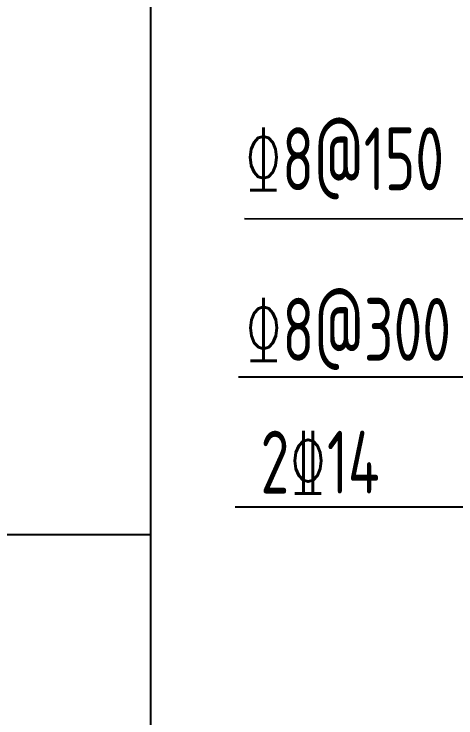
# Model space of a CAD drawing. Extents: x 180850 to 1399066, y 48356 to 327880.
# Drawn here: x 331633 to 335851, y 169243 to 175961 of the extents above; entities that cross this region are included whole.
import ezdxf

# ---------------------------------------------------------------- set-up
doc = ezdxf.new("R2010")
doc.units = 0
doc.header["$LTSCALE"] = 1000
doc.layers.add('DOTE', color=1, linetype='Continuous')
doc.layers.add('NUM', color=7, linetype='Continuous')
doc.styles.add('TSSD_Norm', font='tssdeng.shx', dxfattribs={"bigfont": 'hztxt.shx'})

msp = doc.modelspace()

# ---------------------------------------------------------------- linework, layer by layer
at = {"color": 3, "linetype": 'Continuous'}
for p, q in [((336389.26, 174005.25), (333833.27, 174005.64)), ((333744.13, 171259.08), (337445.01, 171259.08))]:
    msp.add_line(p, q, dxfattribs=at)
at = {"color": 3}
msp.add_line((337485.38, 172494.86), (333775.93, 172494.86), dxfattribs=at)
msp.add_lwpolyline([(332938.5, 178206), (356564.25, 178206), (356564.25, 163367.03), (332938.5, 163367.03)], close=True)
at = {"layer": 'DOTE'}
msp.add_line((319624.5, 170993.5), (332938.5, 170993.5), dxfattribs=at)

# ---------------------------------------------------------------- texts
at = {"layer": 'NUM', "style": 'TSSD_Norm', "width": 0.7}
for s, p in [('%%1318@150', (333833.27, 174279.74)), ('%%1318@300', (333835.8, 172651.33)), ('2%%13214', (333986.64, 171384.06))]:
    msp.add_text(s, height=600, dxfattribs=at).set_placement(p)

doc.saveas('drawing.dxf')
